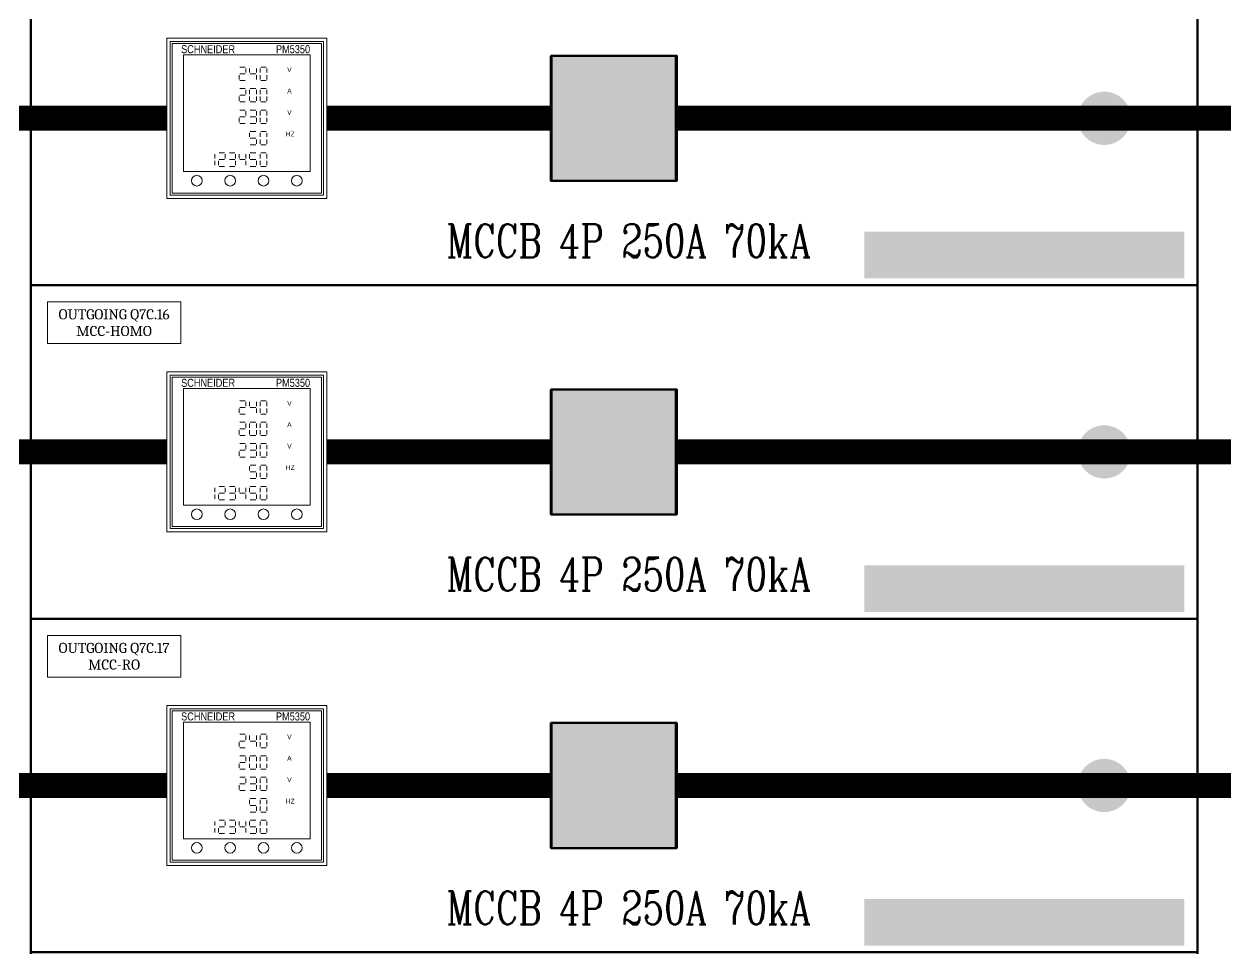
# Model space of a CAD drawing. Header units: millimetres. Extents: x -116965 to 323937, y 291661 to 566926.
# Drawn here: x -47836 to -47115, y 305939 to 306494 of the extents above; entities that cross this region are included whole.
import ezdxf
from ezdxf.enums import TextEntityAlignment as Align

# ---------------------------------------------------------------- set-up
doc = ezdxf.new("R2010")
doc.units = ezdxf.units.MM
doc.layers.get('0').update_dxf_attribs({"lineweight": 18})
doc.layers.add('BASE', color=7, linetype='Continuous', lineweight=15)
doc.layers.add('hw_Text', color=7, linetype='Continuous', lineweight=13)
doc.layers.add('C00-00-00', color=7, linetype='Continuous')
doc.layers.add('C32-AD-3C', color=7, linetype='Continuous', true_color=0x32ad3c)
doc.layers.add('C49-50-57', color=7, linetype='Continuous', true_color=0x495057)
doc.styles.add('hw_Block', font='complex.shx', dxfattribs={"width": 0.75})
doc.styles.add('hw_Block.', font='Cambria.ttf')
doc.styles.add('VnArial', font='')
doc.styles.get('VnArial').set_extended_font_data('.VnArial NarrowH')

# ---------------------------------------------------------------- blocks, each defined once
blk = doc.blocks.new('1232')
at = {"color": 7, "linetype": 'Continuous', "lineweight": 13}
for p, q in [((43.43, 71.35), (43.43, 73.92)), ((43.84, 78.67), (47.07, 78.67)), ((43.84, 74.65), (47.07, 74.65)), ((47.48, 77.94), (47.48, 75.37)), ((49.66, 77.94), (49.66, 75.37)), ((50.08, 74.65), (53.3, 74.65)), ((53.72, 77.94), (53.72, 75.37)), ((53.72, 71.35), (53.72, 73.92)), ((55.9, 77.94), (55.9, 75.37)), ((55.9, 71.35), (55.9, 73.92)), ((56.31, 78.67), (59.54, 78.67)), ((59.95, 77.94), (59.95, 75.37)), ((59.95, 71.35), (59.95, 73.92)), ((43.84, 70.62), (47.07, 70.62)), ((43.84, 65.82), (47.07, 65.82)), ((47.48, 65.09), (47.48, 62.52)), ((49.66, 65.09), (49.66, 62.52)), ((50.08, 65.82), (53.3, 65.82)), ((53.72, 65.09), (53.72, 62.52)), ((55.9, 65.09), (55.9, 62.52)), ((56.31, 70.62), (59.54, 70.62)), ((56.31, 65.82), (59.54, 65.82)), ((59.95, 65.09), (59.95, 62.52)), ((43.43, 58.49), (43.43, 61.06)), ((43.84, 61.79), (47.07, 61.79)), ((43.84, 57.77), (47.07, 57.77)), ((49.66, 58.49), (49.66, 61.06)), ((50.08, 57.77), (53.3, 57.77)), ((53.72, 58.49), (53.72, 61.06)), ((55.9, 58.49), (55.9, 61.06)), ((56.31, 57.77), (59.54, 57.77)), ((59.95, 58.49), (59.95, 61.06)), ((43.84, 52.96), (47.07, 52.96)), ((47.48, 52.23), (47.48, 49.66)), ((50.08, 52.96), (53.3, 52.96)), ((53.72, 52.23), (53.72, 49.66)), ((55.9, 52.23), (55.9, 49.66)), ((56.31, 52.96), (59.54, 52.96)), ((59.95, 52.23), (59.95, 49.66)), ((43.43, 45.64), (43.43, 48.21)), ((43.84, 48.94), (47.07, 48.94)), ((43.84, 44.91), (47.07, 44.91)), ((50.08, 48.94), (53.3, 48.94)), ((50.08, 44.91), (53.3, 44.91)), ((53.72, 45.64), (53.72, 48.21)), ((55.9, 45.64), (55.9, 48.21)), ((56.31, 44.91), (59.54, 44.91)), ((59.95, 45.64), (59.95, 48.21)), ((49.66, 39.38), (49.66, 36.81)), ((50.08, 40.1), (53.3, 40.1)), ((50.08, 36.08), (53.3, 36.08)), ((55.9, 39.38), (55.9, 36.81)), ((56.31, 40.1), (59.54, 40.1)), ((59.95, 39.38), (59.95, 36.81)), ((50.08, 32.06), (53.3, 32.06)), ((53.72, 32.78), (53.72, 35.35)), ((55.9, 32.78), (55.9, 35.35)), ((56.31, 32.06), (59.54, 32.06)), ((59.95, 32.78), (59.95, 35.35)), ((28.79, 26.5), (28.79, 23.93)), ((28.79, 19.91), (28.79, 22.47)), ((30.97, 19.91), (30.97, 22.47)), ((31.38, 27.23), (34.61, 27.23)), ((31.38, 23.2), (34.61, 23.2)), ((35.02, 26.5), (35.02, 23.93)), ((37.61, 27.23), (40.84, 27.23)), ((37.61, 23.2), (40.84, 23.2)), ((41.25, 26.5), (41.25, 23.93)), ((41.25, 19.91), (41.25, 22.47)), ((43.43, 26.5), (43.43, 23.93)), ((43.84, 23.2), (47.07, 23.2)), ((47.48, 26.5), (47.48, 23.93)), ((47.48, 19.91), (47.48, 22.47)), ((49.66, 26.5), (49.66, 23.93)), ((50.08, 27.23), (53.3, 27.23)), ((50.08, 23.2), (53.3, 23.2)), ((53.72, 19.91), (53.72, 22.47)), ((55.9, 26.5), (55.9, 23.93)), ((55.9, 19.91), (55.9, 22.47)), ((56.31, 27.23), (59.54, 27.23)), ((59.95, 26.5), (59.95, 23.93)), ((59.95, 19.91), (59.95, 22.47)), ((31.38, 19.18), (34.61, 19.18)), ((37.61, 19.18), (40.84, 19.18)), ((50.08, 19.18), (53.3, 19.18)), ((56.31, 19.18), (59.54, 19.18))]:
    blk.add_line(p, q, dxfattribs=at)
at = {"layer": 'BASE', "lineweight": 13}
for points in [[(96, 0), (0, 0), (0, 96), (96, 96)], [(3.2, 3.2), (92.8, 3.2), (92.8, 92.8), (3.2, 92.8)], [(10, 16.06), (86, 16.06), (86, 86), (10, 86)]]:
    blk.add_lwpolyline(points, close=True, dxfattribs=at)
at = {"layer": 'BASE', "color": 3, "lineweight": 13}
blk.add_lwpolyline([(2, 2), (94, 2), (94, 94), (2, 94)], close=True, dxfattribs=at)
at = {"layer": 'BASE', "lineweight": 13}
for centre in [(18, 10.61), (38, 10.61), (58, 10.61), (78, 10.61)]:
    blk.add_circle(centre, 3.2, dxfattribs=at)
at = {"layer": 'hw_Text', "lineweight": 13, "style": 'VnArial'}
for s, height, p in [('Schneider', 4.8, (24.76, 89.41)), ('V', 2.88, (73.53, 77.14)), ('A', 2.88, (73.53, 64.28)), ('V', 2.88, (73.53, 51.43)), ('Hz', 2.88, (74.05, 38.57))]:
    blk.add_text(s, height=height, rotation=360, dxfattribs=at).set_placement(p, align=Align.MIDDLE_CENTER)
at = {"layer": 'hw_Text', "color": 1, "lineweight": 13, "style": 'VnArial'}
blk.add_text('PM5350', height=4.8, rotation=360, dxfattribs=at).set_placement((75.69, 89.41), align=Align.MIDDLE_CENTER)
blk = doc.blocks.new('Load Outgoingx')
at = {"color": 0, "lineweight": 5, "ltscale": 0.7}
blk.add_lwpolyline([(10, -10), (10, -35), (90, -35), (90, -10)], close=True, dxfattribs=at)
at = {"color": 0, "lineweight": 5, "style": 'hw_Block.'}
for tag, p in [('LINE1', (50, -17.5)), ('LINE2', (50, -27.5))]:
    blk.add_attdef(tag, text='', height=6, dxfattribs=at).set_placement(p, align=Align.MIDDLE_CENTER)

msp = doc.modelspace()

# ---------------------------------------------------------------- hatches: boundary and pattern name
at = {"layer": 'C00-00-00'}
h = msp.add_hatch(color=256, dxfattribs=at)
edge = h.paths.add_edge_path()
edge.add_arc((-47482.520018, 306437.130677), 27.496163, 0, 360)
h = msp.add_hatch(color=256, dxfattribs=at)
edge = h.paths.add_edge_path()
edge.add_arc((-47482.520018, 306437.130675), 27.496163, 0, 360)
h = msp.add_hatch(color=256, dxfattribs=at)
edge = h.paths.add_edge_path()
edge.add_arc((-47482.520018, 306437.130675), 27.496163, 0, 360)
h = msp.add_hatch(color=256, dxfattribs=at)
edge = h.paths.add_edge_path()
edge.add_arc((-47188.078156, 306437.130677), 15.997765, 0, 360)
h = msp.add_hatch(color=256, dxfattribs=at)
h.dxf.hatch_style = 2
h.paths.add_polyline_path([(-47515.015481, 306444.629628), (-47450.024556, 306444.629628), (-47450.024556, 306429.631722), (-47515.015481, 306429.631722)])
h = msp.add_hatch(color=256, dxfattribs=at)
h.dxf.hatch_style = 2
h.paths.add_polyline_path([(-47332.058056, 306369.140167), (-47140.084856, 306369.140167), (-47140.084856, 306341.144077), (-47332.058056, 306341.144077)])
h = msp.add_hatch(color=256, dxfattribs=at)
edge = h.paths.add_edge_path()
edge.add_arc((-47482.520018, 306237.158592), 27.496163, 0, 360)
h = msp.add_hatch(color=256, dxfattribs=at)
edge = h.paths.add_edge_path()
edge.add_arc((-47482.520018, 306237.158592), 27.496163, 0, 360)
h = msp.add_hatch(color=256, dxfattribs=at)
edge = h.paths.add_edge_path()
edge.add_arc((-47482.520018, 306237.158592), 27.496163, 0, 360)
h = msp.add_hatch(color=256, dxfattribs=at)
edge = h.paths.add_edge_path()
edge.add_arc((-47188.078156, 306237.158592), 15.997765, 0, 360)
h = msp.add_hatch(color=256, dxfattribs=at)
h.dxf.hatch_style = 2
h.paths.add_polyline_path([(-47515.015481, 306244.657545), (-47450.024556, 306244.657545), (-47450.024556, 306229.659639), (-47515.015481, 306229.659639)])
h = msp.add_hatch(color=256, dxfattribs=at)
h.dxf.hatch_style = 2
h.paths.add_polyline_path([(-47332.058056, 306169.168083), (-47140.084856, 306169.168083), (-47140.084856, 306141.171992), (-47332.058056, 306141.171992)])
h = msp.add_hatch(color=256, dxfattribs=at)
edge = h.paths.add_edge_path()
edge.add_arc((-47482.520018, 306037.186511), 27.496163, 0, 360)
h = msp.add_hatch(color=256, dxfattribs=at)
edge = h.paths.add_edge_path()
edge.add_arc((-47482.520018, 306037.186509), 27.496163, 0, 360)
h = msp.add_hatch(color=256, dxfattribs=at)
edge = h.paths.add_edge_path()
edge.add_arc((-47482.520018, 306037.186509), 27.496163, 0, 360)
h = msp.add_hatch(color=256, dxfattribs=at)
edge = h.paths.add_edge_path()
edge.add_arc((-47188.078156, 306037.186508), 15.997765, 0, 360)
h = msp.add_hatch(color=256, dxfattribs=at)
h.dxf.hatch_style = 2
h.paths.add_polyline_path([(-47515.015481, 306044.685463), (-47450.024556, 306044.685463), (-47450.024556, 306029.687556), (-47515.015481, 306029.687556)])
h = msp.add_hatch(color=256, dxfattribs=at)
h.dxf.hatch_style = 2
h.paths.add_polyline_path([(-47332.058056, 305969.196002), (-47140.084856, 305969.196002), (-47140.084856, 305941.199908), (-47332.058056, 305941.199908)])
at = {"layer": 'C32-AD-3C'}
h = msp.add_hatch(color=256, dxfattribs=at)
h.dxf.hatch_style = 2
h.paths.add_polyline_path([(-47505.016878, 306424.63242), (-47490.018971, 306424.63242), (-47490.018971, 306399.635911), (-47505.016878, 306399.635911)])
h = msp.add_hatch(color=256, dxfattribs=at)
h.dxf.hatch_style = 2
h.paths.add_polyline_path([(-47505.016878, 306424.632418), (-47490.018971, 306424.632418), (-47490.018971, 306399.635909), (-47505.016878, 306399.635909)])
h = msp.add_hatch(color=256, dxfattribs=at)
h.dxf.hatch_style = 2
h.paths.add_polyline_path([(-47505.016878, 306424.632418), (-47490.018971, 306424.632418), (-47490.018971, 306399.635909), (-47505.016878, 306399.635909)])
h = msp.add_hatch(color=256, dxfattribs=at)
h.dxf.hatch_style = 2
h.paths.add_polyline_path([(-47505.016878, 306224.660336), (-47490.018971, 306224.660336), (-47490.018971, 306199.663826), (-47505.016878, 306199.663826)])
h = msp.add_hatch(color=256, dxfattribs=at)
h.dxf.hatch_style = 2
h.paths.add_polyline_path([(-47505.016878, 306224.660336), (-47490.018971, 306224.660336), (-47490.018971, 306199.663826), (-47505.016878, 306199.663826)])
h = msp.add_hatch(color=256, dxfattribs=at)
h.dxf.hatch_style = 2
h.paths.add_polyline_path([(-47505.016878, 306224.660336), (-47490.018971, 306224.660336), (-47490.018971, 306199.663826), (-47505.016878, 306199.663826)])
h = msp.add_hatch(color=256, dxfattribs=at)
h.dxf.hatch_style = 2
h.paths.add_polyline_path([(-47505.016878, 306024.688255), (-47490.018971, 306024.688255), (-47490.018971, 305999.691746), (-47505.016878, 305999.691746)])
h = msp.add_hatch(color=256, dxfattribs=at)
h.dxf.hatch_style = 2
h.paths.add_polyline_path([(-47505.016878, 306024.688253), (-47490.018971, 306024.688253), (-47490.018971, 305999.691744), (-47505.016878, 305999.691744)])
h = msp.add_hatch(color=256, dxfattribs=at)
h.dxf.hatch_style = 2
h.paths.add_polyline_path([(-47505.016878, 306024.688253), (-47490.018971, 306024.688253), (-47490.018971, 305999.691744), (-47505.016878, 305999.691744)])
at = {"layer": 'C49-50-57'}
h = msp.add_hatch(color=256, dxfattribs=at)
h.dxf.hatch_style = 2
h.paths.add_polyline_path([(-47520.014784, 306474.625442), (-47445.025253, 306474.625442), (-47445.025253, 306399.635911), (-47520.014784, 306399.635911)])
h = msp.add_hatch(color=256, dxfattribs=at)
h.dxf.hatch_style = 2
h.paths.add_polyline_path([(-47520.014784, 306474.62544), (-47445.025253, 306474.62544), (-47445.025253, 306399.635909), (-47520.014784, 306399.635909)])
h = msp.add_hatch(color=256, dxfattribs=at)
h.dxf.hatch_style = 2
h.paths.add_polyline_path([(-47520.014784, 306474.62544), (-47445.025253, 306474.62544), (-47445.025253, 306399.635909), (-47520.014784, 306399.635909)])
h = msp.add_hatch(color=256, dxfattribs=at)
h.dxf.hatch_style = 2
h.paths.add_polyline_path([(-47520.014784, 306274.653358), (-47445.025253, 306274.653358), (-47445.025253, 306199.663826), (-47520.014784, 306199.663826)])
h = msp.add_hatch(color=256, dxfattribs=at)
h.dxf.hatch_style = 2
h.paths.add_polyline_path([(-47520.014784, 306274.653358), (-47445.025253, 306274.653358), (-47445.025253, 306199.663826), (-47520.014784, 306199.663826)])
h = msp.add_hatch(color=256, dxfattribs=at)
h.dxf.hatch_style = 2
h.paths.add_polyline_path([(-47520.014784, 306274.653358), (-47445.025253, 306274.653358), (-47445.025253, 306199.663826), (-47520.014784, 306199.663826)])
h = msp.add_hatch(color=256, dxfattribs=at)
h.dxf.hatch_style = 2
h.paths.add_polyline_path([(-47520.014784, 306074.681277), (-47445.025253, 306074.681277), (-47445.025253, 305999.691746), (-47520.014784, 305999.691746)])
h = msp.add_hatch(color=256, dxfattribs=at)
h.dxf.hatch_style = 2
h.paths.add_polyline_path([(-47520.014784, 306074.681275), (-47445.025253, 306074.681275), (-47445.025253, 305999.691744), (-47520.014784, 305999.691744)])
h = msp.add_hatch(color=256, dxfattribs=at)
h.dxf.hatch_style = 2
h.paths.add_polyline_path([(-47520.014784, 306074.681275), (-47445.025253, 306074.681275), (-47445.025253, 305999.691744), (-47520.014784, 305999.691744)])

# ---------------------------------------------------------------- linework, layer by layer
at = {"color": 1, "lineweight": -3, "ltscale": 5, "const_width": 15}
for points in [[(-47750.349708, 306437.130675), (-47926.627588, 306437.130675)], [(-47520.014784, 306437.130675), (-47654.349708, 306437.130675)], [(-47445.025253, 306437.130675), (-47079.122264, 306437.130675)], [(-47750.349708, 306237.158592), (-47926.627588, 306237.158592)], [(-47520.014784, 306237.158592), (-47654.349708, 306237.158592)], [(-47445.025253, 306237.158592), (-47079.122264, 306237.158592)], [(-47750.349708, 306037.186509), (-47926.627588, 306037.186509)], [(-47520.014784, 306037.186509), (-47654.349708, 306037.186509)], [(-47445.025253, 306037.186509), (-47079.122264, 306037.186509)]]:
    msp.add_lwpolyline(points, dxfattribs=at)
at = {"layer": 'C00-00-00', "lineweight": 211}
msp.add_lwpolyline([(-47831.988262, 307037.046927), (-47132.085971, 307037.046927), (-47132.085971, 304837.354008), (-47831.988262, 304837.354008)], close=True, dxfattribs=at)
at = {"layer": 'C00-00-00', "lineweight": 100}
for points in [[(-48031.960346, 306937.060883), (-47831.988262, 306937.060883), (-47831.988262, 304937.340052), (-48031.960346, 304937.340052)], [(-47132.085971, 306937.060883), (-46732.113887, 306937.060883), (-46732.113887, 304937.340052), (-47132.085971, 304937.340052)], [(-47831.988262, 306537.116717), (-47132.085971, 306537.116717), (-47132.085971, 306337.144633), (-47831.988262, 306337.144633)], [(-47831.988262, 306337.144633), (-47132.085971, 306337.144633), (-47132.085971, 306137.172552), (-47831.988262, 306137.172552)], [(-47831.988262, 306137.172552), (-47132.085971, 306137.172552), (-47132.085971, 305937.200467), (-47831.988262, 305937.200467)]]:
    msp.add_lwpolyline(points, close=True, dxfattribs=at)
at = {"layer": 'C00-00-00', "lineweight": 50}
for points in [[(-47520.014784, 306474.625442), (-47445.025253, 306474.625442), (-47445.025253, 306399.635911), (-47520.014784, 306399.635911)], [(-47520.014784, 306474.62544), (-47445.025253, 306474.62544), (-47445.025253, 306399.635909), (-47520.014784, 306399.635909)], [(-47519.531882, 306474.62544), (-47444.542351, 306474.62544), (-47444.542351, 306399.635909), (-47519.531882, 306399.635909)], [(-47520.014784, 306274.653358), (-47445.025253, 306274.653358), (-47445.025253, 306199.663826), (-47520.014784, 306199.663826)], [(-47520.014784, 306274.653358), (-47445.025253, 306274.653358), (-47445.025253, 306199.663826), (-47520.014784, 306199.663826)], [(-47519.531882, 306274.653358), (-47444.542351, 306274.653358), (-47444.542351, 306199.663826), (-47519.531882, 306199.663826)], [(-47520.014784, 306074.681277), (-47445.025253, 306074.681277), (-47445.025253, 305999.691746), (-47520.014784, 305999.691746)], [(-47520.014784, 306074.681275), (-47445.025253, 306074.681275), (-47445.025253, 305999.691744), (-47520.014784, 305999.691744)], [(-47519.531882, 306074.681275), (-47444.542351, 306074.681275), (-47444.542351, 305999.691744), (-47519.531882, 305999.691744)]]:
    msp.add_lwpolyline(points, close=True, dxfattribs=at)

# ---------------------------------------------------------------- block references
for p in [(-47750.349708, 306389.130675), (-47750.349708, 306189.158592), (-47750.349708, 305989.186509)]:
    msp.add_blockref('1232', p)
at = {"lineweight": -3}
for p, values in [((-47831.988262, 306337.144636), {'LINE2': 'MCC-HOMO', 'LINE1': 'OUTGOING Q7C.16'}), ((-47831.988262, 306137.172552), {'LINE2': 'MCC-RO', 'LINE1': 'OUTGOING Q7C.17'})]:
    msp.add_blockref('Load Outgoingx', p, dxfattribs=at).add_auto_attribs(values)

# ---------------------------------------------------------------- texts
at = {"color": 2, "char_height": 20, "attachment_point": 5, "style": 'hw_Block'}
for insert in [(-47473.316626, 306363.753818), (-47473.316626, 306163.781737), (-47473.316626, 305963.809653)]:
    msp.add_mtext_dynamic_manual_height_columns('MCCB 4P 250A 70kA', width=280.32785492, gutter_width=12.5, heights=[0], dxfattribs=dict(at, insert=insert))

doc.saveas('drawing.dxf')
